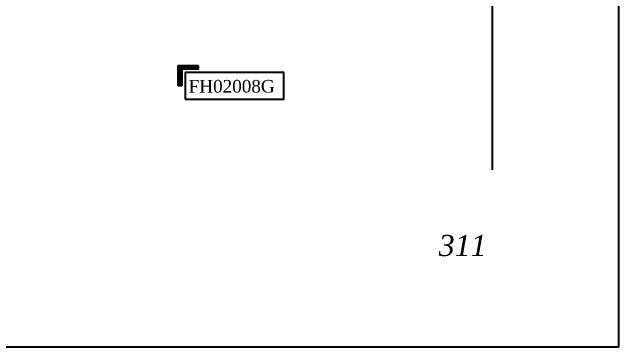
# Model space of a CAD drawing. Extents: x 15151 to 53333, y -36484 to -6005.
# Drawn here: x 43098 to 45634, y -15990 to -14590 of the extents above; entities that cross this region are included whole.
import ezdxf

# ---------------------------------------------------------------- set-up
doc = ezdxf.new("R2010")
doc.units = 0
doc.header["$MEASUREMENT"] = 0
doc.layers.get('DEFPOINTS').update_dxf_attribs({"linetype": 'CONTINUOUS'})
doc.layers.add('K', color=3, linetype='CONTINUOUS')
doc.styles.add('STYLE4', font='')
doc.styles.add('STYLE5', font='')
doc.styles.get('STYLE4').set_extended_font_data('Dutch801 XBd BT')
doc.styles.get('STYLE5').set_extended_font_data('Dutch801 Rm BT', italic=True)

# ---------------------------------------------------------------- blocks, each defined once
blk = doc.blocks.new('A$C17116E59')
at = {"layer": 'K'}
h = blk.add_hatch(dxfattribs=at)
h.set_pattern_fill('ANSI31', color=3, scale=8, style=0)
h.set_pattern_definition([(45, (-4627.7245, -2075.912), (-0.70710678, 0.70710678), [])])
h.paths.add_polyline_path([(48, 47.6), (0, 47.6), (0, 0), (8, 0), (8, 39.6), (48, 39.6)])
at = {"layer": 'K', "color": 3}
for p, q in [((0, 0), (0, 47.6)), ((48, 39.6), (48, 47.6)), ((8, 0), (0, 0))]:
    blk.add_line(p, q, dxfattribs=at)
for points in [[(48, 47.6), (0, 47.6), (0, 0)], [(48, 39.6), (8, 39.6), (8, 0)]]:
    blk.add_lwpolyline(points, dxfattribs=at)

msp = doc.modelspace()

# ---------------------------------------------------------------- linework, layer by layer
at = {"layer": 'DEFPOINTS'}
msp.add_line((45104.5, -6781.6), (45104.5, -15248.8), dxfattribs=at)
msp.add_lwpolyline([(38189.6, -15989.7), (45633.7, -15989.7), (45633.7, -6005.4), (38189.6, -6005.4)], close=True, dxfattribs=at)
at = {"layer": 'K', "color": 3}
msp.add_lwpolyline([(43821, -14953.7), (44233.9, -14953.7), (44233.9, -14842.2), (43821, -14842.2)], close=True, dxfattribs=at)

# ---------------------------------------------------------------- block references
at = {"layer": 'K', "xscale": 1.764, "yscale": 1.764, "zscale": 1.764}
msp.add_blockref('A$C17116E59', (43792.8, -14898), dxfattribs=at)

# ---------------------------------------------------------------- texts
at = {"layer": 'K', "color": 3, "style": 'STYLE4'}
msp.add_text('FH02008G', height=52.92, dxfattribs=at).set_placement((43836, -14926.1))
at = {"layer": 'K', "style": 'STYLE5'}
msp.add_text('311', height=88.2, dxfattribs=at).set_placement((44881, -15609.7))

doc.saveas('drawing.dxf')
